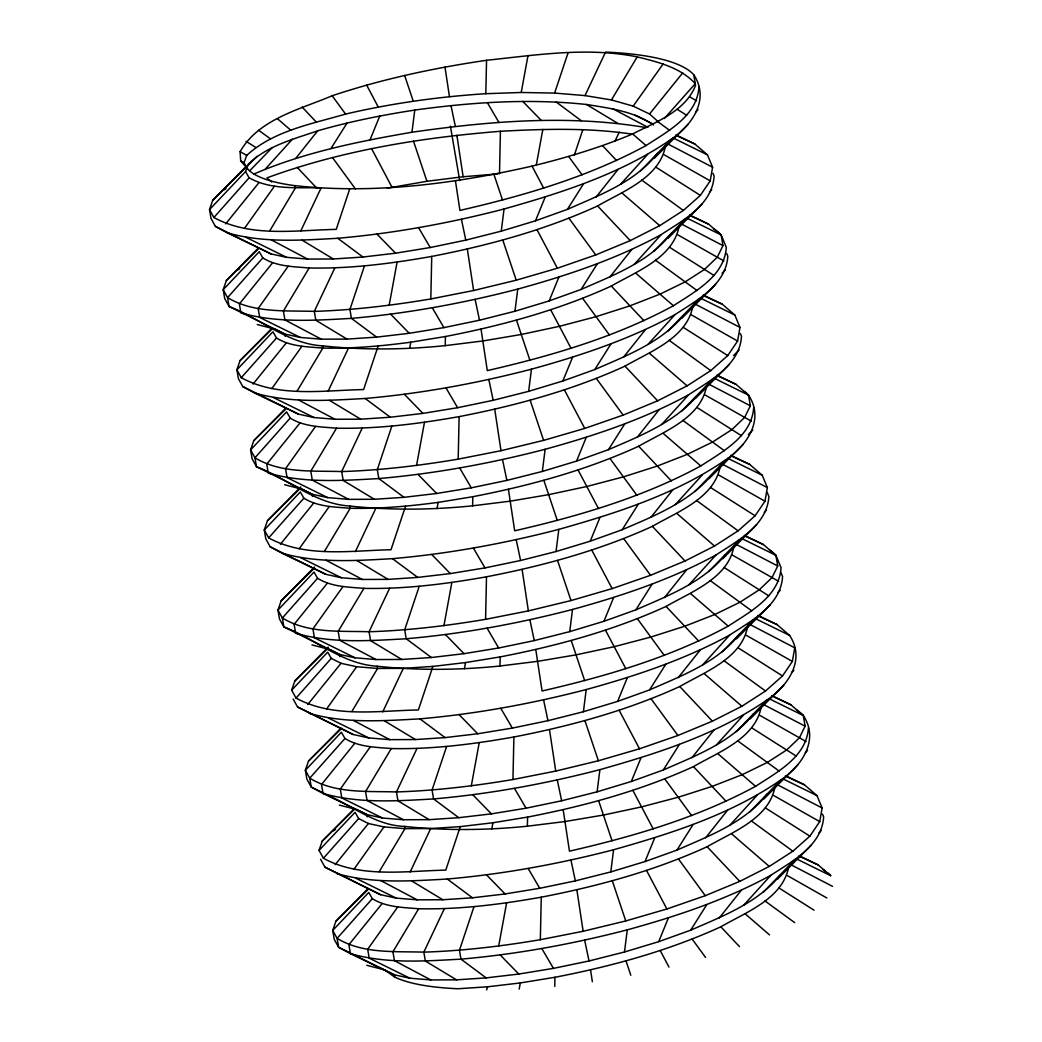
<?xml version="1.0" encoding="UTF-8"?>
<svg xmlns="http://www.w3.org/2000/svg" width="1042" height="1042" viewBox="0 0 1042 1042"><rect width="100%" height="100%" fill="white"/><g stroke="black" fill="none" stroke-linecap="round" stroke-linejoin="round"><path stroke-width="1.5" d="M258.598 247.788L226.361 280.506L223.209 289.689L227.586 297.608C253.362 313.29 285.339 310.425 314.306 311.376C353.407 310.138 392.274 305.436 430.815 298.95L431.74 256.423C488.555 245.43 544.862 230.074 597.613 205.951C622.478 191.507 659.846 177.791 665.447 145.88M431.74 256.423C391.284 263.587 350.307 268.875 309.148 267.976C293.44 266.635 276.612 266.557 262.818 257.908L259.237 251.669L223.209 289.689L224.72 298.585L229.11 306.504C260.904 318.67 287.279 343.704 322.46 345.853C363.267 350.216 404.426 349.773 445.234 345.631L445.429 336.514C502.257 325.521 558.551 310.164 611.302 286.055C636.167 271.597 673.536 257.882 679.137 225.984M285.977 407.969L253.74 440.701L250.588 449.87L254.964 457.803C280.754 473.485 312.717 470.619 341.685 471.57C380.786 470.333 419.652 465.618 458.193 459.144L459.118 416.618C515.946 405.625 572.24 390.255 624.992 366.146C649.856 351.701 687.225 337.986 692.826 306.074M459.118 416.618C418.676 423.781 377.686 429.07 336.527 428.171C320.819 426.829 303.99 426.751 290.197 418.089L286.615 411.864L250.588 449.87L252.112 458.78L256.488 466.699C288.282 478.864 314.658 503.898 349.838 506.034C390.646 510.411 431.805 509.968 472.612 505.826L472.808 496.708C529.636 485.715 585.93 470.359 638.681 446.237C663.546 431.792 700.914 418.076 706.515 386.165M485.819 93.702L521.221 92.478L554.618 93.09L585.005 95.59L605.532 52.1A251.565 62.142 -9.7 0 1 693.777 74.763L695.574 85.405C685.245 111.598 655.77 121.979 632.624 133.949C600.101 147.625 566.262 157.733 532.045 166.121C454.586 183.705 374.456 194.333 295.068 185.658A209.637 51.774 -9.7 0 1 247.605 168.908L244.023 162.682L246.72 155.401C273.59 130.706 311.623 124.05 345.566 114.073C391.636 103.327 438.617 96.737 485.819 93.702L486.536 60.293C536.396 55.018 587.441 46.812 637.196 56.893C657.945 61.999 680.231 67.365 695.288 83.66L664.327 118.554M314.476 567.03L281.132 600.895L277.967 610.065L282.343 617.997C308.132 633.666 340.096 630.801 369.063 631.752C408.164 630.527 447.031 625.812 485.585 619.326L486.497 576.799C543.325 565.806 599.619 550.45 652.37 526.34C677.235 511.882 714.604 498.167 720.204 466.269M499.509 173.806L500.421 131.279C544.719 128.895 589.485 127.567 633.471 134.353M486.497 576.799C446.054 583.963 405.064 589.251 363.905 588.352C348.21 587.011 331.369 586.946 317.589 578.284L313.994 572.058L277.967 610.065L279.49 618.961L283.867 626.893C315.674 639.046 342.037 664.08 377.217 666.229C418.024 670.605 459.183 670.149 499.991 666.007L500.186 656.903C557.014 645.91 613.308 630.54 666.059 606.431C690.924 591.986 728.293 578.271 733.894 546.36M340.734 728.345L308.51 761.077L305.345 770.259L309.735 778.179C335.511 793.861 367.474 790.995 396.455 791.946C435.543 790.709 474.41 786.007 512.964 779.52L513.888 736.994C570.703 726 626.997 710.631 679.762 686.522C704.939 671.882 743.246 657.854 747.83 624.992M328.451 795.554C353.772 806.625 375.706 825.433 404.596 826.41C445.403 830.787 486.562 830.344 527.382 826.202L527.578 817.084C584.393 806.091 640.7 790.735 693.451 766.612C718.303 752.168 755.684 738.452 761.272 706.554M368.126 888.539L335.889 921.271L332.737 930.441L337.113 938.373C362.89 954.055 394.866 951.19 423.833 952.141C462.935 950.903 501.801 946.188 540.342 939.702L541.267 897.188C598.082 886.195 654.389 870.825 707.14 846.716C732.005 832.271 769.374 818.556 774.974 786.645M554.761 986.383L554.956 977.279C611.784 966.286 668.078 950.916 720.83 926.807C745.694 912.362 783.063 898.647 788.664 866.736M253.948 174.027C304.173 152.34 358.292 141.504 411.968 132.23L414.768 110.074C471.583 102.207 529.336 98.391 586.516 104.487C609.414 108.212 634.057 111.26 653.399 124.975M244.909 167.684L212.672 200.416L209.507 209.598L211.031 218.494L215.407 226.414L227.182 232.783L271.05 253.935L286.654 257.348L307.624 259.08L333.31 258.989L362.929 257.035L395.569 253.193L430.216 247.527L465.813 240.116L501.267 231.155L504.054 208.999C562.146 192.562 621.058 173.897 671.191 139.263C692.305 125.157 710.045 99.185 693.777 74.763M262.818 257.908L227.586 297.608L229.11 306.504L284.74 334.026L300.343 337.452L321.314 339.171L346.999 339.093L376.618 337.126L409.259 333.297L443.905 327.618L479.502 320.22L514.956 311.245L517.757 289.09C567.148 275.505 616.161 259.197 661.266 234.554C682.784 220.422 712.272 205.079 714.122 176.137L712.988 173.389M272.288 327.878L240.051 360.61L236.899 369.78L238.41 378.676L242.799 386.608L254.574 392.964L298.429 414.13L314.033 417.542L335.003 419.262L360.701 419.184L390.32 417.23L422.948 413.387L457.594 407.709L493.192 400.31L528.646 391.336L531.446 369.181C580.837 355.596 629.85 339.288 674.956 314.658C696.486 300.513 725.961 285.169 727.811 256.228L726.678 253.48M290.197 418.089L254.964 457.803L256.488 466.699L312.118 494.221L327.722 497.633L348.692 499.365L374.391 499.274L404.009 497.321L436.637 493.478L471.284 487.812L506.881 480.401L542.335 471.44L545.135 449.284C594.526 435.686 643.539 419.379 688.645 394.749C710.175 380.617 739.651 365.26 741.513 336.319L740.367 333.57M300.773 486.94L267.429 520.792L264.277 529.974L265.801 538.87L270.178 546.789L281.952 553.159L325.807 574.311L341.411 577.737L362.382 579.456L388.08 579.378L417.699 577.411L450.326 573.582L484.986 567.903L520.583 560.505L556.024 551.531L558.825 529.375C616.916 512.951 675.828 494.273 725.948 459.639C747.075 445.533 764.815 419.561 748.534 395.139A251.565 62.142 -9.7 0 0 744.548 391.505M317.589 578.284L282.343 617.997L283.867 626.893L339.497 654.415L355.101 657.828L376.071 659.547L401.769 659.469L431.388 657.515L464.029 653.673L498.675 647.994L534.272 640.596L569.727 631.621L572.514 609.466C621.918 595.881 670.931 579.573 716.023 554.943C737.554 540.798 767.029 525.455 768.892 496.513L767.173 492.384M293.18 699.065L297.556 706.984L353.199 734.506L368.79 737.918L389.773 739.651L415.458 739.559L445.077 737.606L477.718 733.763L512.364 728.097L547.962 720.686L583.416 711.725L586.203 689.557C635.607 675.971 684.62 659.664 729.726 635.034C751.243 620.889 780.718 605.545 782.581 576.604L780.862 572.488M513.888 736.994C473.433 744.157 432.443 749.445 391.284 748.547C375.589 747.205 358.748 747.127 344.967 738.478L341.372 732.239L305.345 770.259L306.869 779.156L311.245 787.075L323.02 793.444L366.888 814.597L382.492 818.022L403.462 819.741L429.148 819.663L458.767 817.696L491.407 813.867L526.054 808.188L561.651 800.79L597.105 791.816L599.892 769.66C657.984 753.236 716.896 734.558 767.016 699.924C788.143 685.818 805.883 659.846 789.615 635.425L777.072 624.614L758.068 615.444M320.558 859.246L324.935 867.178L380.577 894.7L396.181 898.113L417.152 899.832L442.837 899.754L472.456 897.8L505.096 893.958L539.743 888.279L575.34 880.881L610.794 871.907L613.582 849.751C671.673 833.326 730.585 814.649 780.718 780.015C801.832 765.922 819.572 739.937 803.304 715.528L790.761 704.718L771.757 695.548M541.267 897.188C500.811 904.352 459.835 909.64 418.676 908.741C402.967 907.4 386.139 907.322 372.346 898.66L368.764 892.434L332.737 930.441L334.248 939.35L338.637 947.269L350.412 953.638L394.267 974.791L409.871 978.204L430.841 979.936L456.526 979.845L486.145 977.891L518.786 974.049L553.432 968.383L589.03 960.971L624.484 951.997L627.284 929.842C676.675 916.257 725.688 899.949 770.793 875.319C792.311 861.174 821.799 845.83 823.649 816.889L822.516 814.141M455.432 180.787L459.926 210.419C524.022 195.675 587.975 177.036 646.053 145.567C667.57 131.422 697.059 116.079 698.908 87.137M430.815 298.95L473.615 290.51L516.233 280.194L557.366 268.224L595.764 254.925L630.241 240.611L659.742 225.658L683.357 210.458L700.354 195.388L710.201 180.865L712.598 167.241L707.466 154.867L694.923 144.043L675.919 134.874M481.026 329.116L487.304 370.6C551.4 355.869 615.353 337.217 673.432 305.749C694.962 291.617 724.437 276.273 726.3 247.332L721.155 234.958L708.625 224.147L689.609 214.978M458.193 459.144L500.994 450.704L543.611 440.375L584.744 428.418L623.142 415.107L657.632 400.805L687.121 385.853L710.735 370.639L727.733 355.582L737.593 341.047L739.989 327.422L734.844 315.049L722.314 304.238L703.298 295.068M508.405 489.31L514.683 530.795C578.779 516.064 642.732 497.412 700.81 465.943C722.34 451.811 751.816 436.455 753.679 407.526M485.585 619.326L528.372 610.886L570.99 600.57L612.136 588.613L650.534 575.301L685.011 560.987L714.512 546.034L738.114 530.834L755.111 515.777L764.971 501.241L767.368 487.617L762.223 475.243L749.693 464.432L730.689 455.263M535.783 649.492L542.061 690.989C606.157 676.245 670.11 657.606 728.202 626.138C749.719 611.993 779.195 596.649 781.057 567.708L775.912 555.334L763.382 544.523L744.379 535.354M512.964 779.52L555.751 771.08L598.368 760.764L639.514 748.794L677.912 735.496L712.389 721.181L741.891 706.229L765.505 691.028L782.503 675.958L792.35 661.436L794.746 647.798L749.485 624.262M563.175 809.686L569.453 851.171C633.549 836.439 697.502 817.788 755.58 786.319C777.098 772.187 806.586 756.844 808.436 727.902M540.342 939.702L583.142 931.274L625.76 920.946L666.893 908.989L705.291 895.677L739.768 881.376L769.27 866.423L792.884 851.21L809.881 836.153L819.728 821.617L822.125 807.993L816.993 795.619L804.45 784.808L785.447 775.639M389.161 305.306L397.093 262.102M409.649 348.367L410.782 342.193L445.429 336.514M416.54 465.5L424.472 422.284M437.028 508.548L438.161 502.387L472.808 496.708M521.221 92.478L528.02 55.447M443.931 625.695L451.85 582.478M536.383 164.571L542.843 129.364M464.406 668.743L465.54 662.569L500.186 656.903M471.31 785.876L479.229 742.659M491.798 828.937L492.931 822.763L527.578 817.084M498.688 946.071L506.62 902.854M519.177 989.118L520.31 982.945L554.956 977.279M349.721 188.954L336.24 229.383C295.824 230.165 250.901 237.68 213.897 217.518L209.507 209.598L245.547 171.578L248.243 164.297C266.908 145.802 293.544 139.211 317.667 130.823C349.5 121.627 382.023 115.089 414.768 110.074M364.453 265.931L349.93 309.474L351.441 318.37L376.618 337.126M378.142 346.035L363.619 389.565C323.202 390.346 278.279 397.875 241.275 377.712L236.899 369.78L272.926 331.773L276.508 337.999C290.301 346.66 307.13 346.726 322.838 348.067C352.274 348.757 381.632 346.061 410.782 342.193M391.831 426.126L377.308 469.668L378.832 478.565L404.009 497.321M405.533 506.217L390.997 549.759C350.594 550.541 305.671 558.056 268.654 537.893L264.277 529.974L300.304 491.954L303.886 498.193C317.68 506.842 334.508 506.92 350.216 508.262C379.653 508.952 409.011 506.243 438.161 502.387M554.618 93.09L568.111 52.66M419.223 586.32L404.687 629.85L406.211 638.759L431.388 657.515M574.324 155.167L582.843 129.651M465.54 662.569L432.912 666.411L418.376 709.954C377.972 710.735 333.049 718.251 296.032 698.088L291.656 690.156L294.821 680.986L328.165 647.134M446.601 746.502L432.065 790.044L433.589 798.94L458.767 817.696M492.931 822.763L460.29 826.606L445.768 870.135C405.351 870.917 360.428 878.445 323.424 858.269L319.034 850.35L322.199 841.181L354.436 808.449M473.98 906.696L459.457 950.239L460.968 959.135L486.145 977.891M486.64 989.9L487.669 986.787L520.31 982.945M370.066 139.745L379.783 115.975M501.267 231.155L535.484 220.813L545.2 197.029M514.956 311.245L549.173 300.904L558.89 277.133M528.646 391.336L562.862 380.994L572.579 357.224M542.335 471.44L576.565 461.098L586.268 437.314M556.024 551.531L590.254 541.189L599.958 517.405M569.727 631.621L603.943 621.279L613.66 597.509M583.416 711.725L617.632 701.383L627.349 677.6M597.105 791.816L631.322 781.474L641.038 757.69M610.794 871.907L645.011 861.565L654.728 837.794M624.484 951.997L658.7 941.668L668.417 917.885M300.617 231.285L321.144 187.794C297.139 187.339 270.816 190.113 249.129 177.804L245.547 171.578M334.834 267.898L314.306 311.376L315.83 320.272L346.999 339.093M327.996 391.479L348.523 347.989M362.212 428.08L341.685 471.57L343.209 480.466L374.391 499.274M355.374 551.661L375.901 508.183M389.604 588.274L369.063 631.752L370.587 640.661L401.769 659.469M615.119 140.891L619.222 132.191M382.766 711.855L403.293 668.365L432.912 666.411M416.982 748.469L396.455 791.946L397.979 800.842L429.148 819.663M410.144 872.037L430.672 828.559L460.29 826.606M444.361 908.65L423.833 952.141L425.357 961.037L456.526 979.845M713.392 228.758A251.565 62.142 -9.7 0 1 721.155 234.958L722.966 245.599L717.3 257.218L704.509 269.435L685.154 281.874L660.003 294.131L629.954 305.853L596.05 316.677L559.424 326.315L521.274 334.482L482.824 340.968L445.234 345.631M717 375.159L736.004 384.329L748.534 395.139L750.344 405.781L744.678 417.399L731.888 429.63L712.546 442.055L687.381 454.325L657.333 466.048L623.429 476.871L586.802 486.497L548.665 494.663L510.202 501.163L472.612 505.826M769.491 549.981A251.565 62.142 -9.7 0 1 775.912 555.334L777.723 565.975L772.057 577.594L759.266 589.811L739.924 602.25L714.76 614.519L684.711 626.229L650.807 637.066L614.194 646.691L576.044 654.858L537.581 661.344L499.991 666.007M796.869 710.162A251.565 62.142 -9.7 0 1 803.304 715.528L805.101 726.17L799.435 737.788L786.645 750.006L767.303 762.444L742.151 774.701L712.09 786.423L678.186 797.247L641.572 806.886L603.422 815.052L564.959 821.539L527.382 826.202M247.605 168.908L240.689 160.937L240.116 151.663C258.69 118.983 299.849 109.54 332.151 95.747C382.349 79.023 434.227 67.925 486.536 60.293M269.709 230.933L295.446 187.886L295.068 185.658M309.148 267.976L283.398 311.037L284.922 319.933L321.314 339.171M297.087 391.128L322.838 348.067L322.46 345.853M336.527 428.171L310.776 471.218L312.3 480.128L348.692 499.365M324.479 551.322L350.216 508.262L349.838 506.034M585.005 95.59L611.446 99.954L637.196 56.893M363.905 588.352L338.168 631.413L339.679 640.309L376.071 659.547M351.857 711.504L377.595 668.456L377.217 666.229M391.284 748.547L365.547 791.607L367.071 800.503L403.462 819.741M379.236 871.698L404.973 828.637L404.596 826.41M418.676 908.741L392.925 951.789L394.449 960.698L430.841 979.936M330.913 148.602L347.09 122.982M535.484 220.813L567.421 209.351L583.598 183.731M549.173 300.904L581.11 289.442L597.287 263.821M562.862 380.994L594.8 369.545L610.977 343.912M576.565 461.098L608.489 449.636L624.666 424.016M590.254 541.189L622.178 529.727L638.355 504.107M603.943 621.279L635.88 609.831L652.058 584.197M617.632 701.383L649.57 689.921L665.747 664.301M631.322 781.474L663.259 770.012L679.436 744.392M645.011 861.565L676.948 850.116L693.125 824.482M658.7 941.668L690.638 930.206L706.815 904.586M567.421 209.351C599.489 195.141 635.542 181.933 657.58 153.265M581.11 289.442C613.178 275.231 649.231 262.024 671.269 233.369M594.8 369.545C626.581 355.622 661.683 342.336 684.151 314.71M608.489 449.636C639.996 436.025 674.096 422.622 697.02 396.051M622.178 529.727C653.686 516.116 687.798 502.726 710.709 476.142M635.88 609.831C667.648 595.907 702.751 582.621 725.219 554.995M649.57 689.921C681.637 675.711 717.691 662.491 739.729 633.836M663.259 770.012C695.327 755.802 731.38 742.594 753.418 713.926M676.948 850.116C709.016 835.905 745.069 822.685 767.107 794.03M690.638 930.206C722.419 916.283 757.521 903.01 779.989 875.371M244.466 228.419L274.476 186.153M288.178 266.257L258.155 308.523L259.679 317.419L300.343 337.452M271.845 388.614L301.867 346.348M315.557 426.438L285.534 468.705L287.058 477.601L327.722 497.633M299.236 548.808L329.246 506.542M611.446 99.954L633.184 106.128L663.194 63.862M342.935 586.633L312.926 628.899L314.437 637.795L355.101 657.828M326.615 708.99L356.625 666.724L377.595 668.456L403.293 668.365M370.314 746.827L340.304 789.081L341.828 797.99L382.492 818.022M353.993 869.184L384.003 826.918L404.973 828.637L430.672 828.559M397.692 907.009L367.683 949.275L369.207 958.171L409.871 978.204M295.681 158.462L317.667 130.823M596.089 197.055L618.075 169.416M609.778 277.146L631.765 249.507M623.468 357.25L645.454 329.611M637.157 437.34L659.143 409.701M650.846 517.431L672.832 489.792M664.549 597.535L686.535 569.896M678.238 677.626L700.224 649.987M691.927 757.716L713.913 730.077M705.616 837.82L727.603 810.168M719.306 917.911L741.292 890.272M225.671 223.874L258.872 182.741M272.574 262.831L239.36 303.977L240.884 312.874C276.755 323.163 314.658 320.415 351.441 318.37C407.617 313.473 463.208 303.248 517.757 289.09M253.05 384.068L286.263 342.935M299.953 423.026L266.739 464.159L268.263 473.068C304.147 483.358 342.037 480.609 378.832 478.565C434.996 473.667 490.587 463.443 545.135 449.284M280.428 544.263L313.642 503.117M633.184 106.128L649.544 113.995L682.757 72.849M327.331 583.22L294.118 624.353L295.641 633.249C331.525 643.552 369.415 640.791 406.211 638.759C462.374 633.862 517.965 623.624 572.514 609.466M307.807 704.444L341.021 663.311L356.625 666.724M354.71 743.402L321.509 784.548L323.02 793.444C358.904 803.734 396.794 800.985 433.589 798.94C489.753 794.043 545.344 783.818 599.892 769.66M335.198 864.639L368.399 823.506L384.003 826.918M382.101 903.596L348.888 944.729L350.412 953.638C386.282 963.928 424.185 961.167 460.968 959.135C517.145 954.238 572.735 944 627.284 929.842M213.897 217.518L249.129 177.804M241.275 377.712L276.508 337.999M268.654 537.893L303.886 498.193M296.032 698.088L331.278 658.375L327.683 652.149L291.656 690.156M344.967 738.478L309.735 778.179L311.245 787.075L325.586 794.134M323.424 858.269L358.656 818.569L355.075 812.33L319.034 850.35M372.346 898.66L337.113 938.373L338.637 947.269L394.267 974.791L394.644 977.018A209.637 51.774 -9.7 0 0 458.05 988.754L487.669 986.787M265.41 168.973L292.385 139.211M620.602 184.226L647.577 154.463M634.304 264.316L661.266 234.554M647.994 344.42L674.956 314.658M661.683 424.511L688.645 394.749M675.372 504.602L702.334 474.839M689.062 584.705L716.023 554.943M702.751 664.796L729.726 635.034M716.44 744.887L743.415 715.125M730.129 824.977L757.104 795.228M743.832 905.081L770.793 875.319M249.885 170.601L272.001 147.795M640.218 171.188L671.191 139.263M653.907 251.278L684.881 219.354M667.609 331.369L698.57 299.445M681.299 411.473L712.259 379.548M694.988 491.563L725.948 459.639M708.677 571.654L739.638 539.73M722.366 651.758L753.327 619.834M736.056 731.849L767.016 699.924M749.745 811.939L780.718 780.015M763.434 892.043L794.408 860.119M695.809 111.924L698.036 109.671M709.498 192.015L711.725 189.761M722.08 273.238L725.414 269.852M733.555 355.596L739.104 349.956M748.351 434.553L752.806 430.046M764.268 512.39L766.495 510.137M777.957 592.494L780.184 590.241M791.646 672.585L793.874 670.332M805.336 752.676L807.563 750.422M819.025 832.779L821.252 830.513M212.672 200.416L257.14 156.274M226.361 280.506L258.416 248.856M272.105 328.946L240.051 360.61M285.808 409.05L253.74 440.701M300.617 488.008L267.429 520.792M654.324 158.267L688.189 124.193M314.319 568.098L281.132 600.895M668.013 238.357L701.878 204.297M328.009 648.189L294.821 680.986M681.702 318.448L715.567 284.388M341.698 728.293L308.51 761.077M695.392 398.539L729.257 364.479M322.199 841.181L354.254 809.517M709.081 478.643L742.946 444.582M367.943 889.621L335.889 921.271M722.77 558.733L756.635 524.673M736.473 638.824L770.325 604.764M750.162 718.928L784.014 684.854M763.851 799.019L797.716 764.958M777.54 879.109L811.405 845.049M223.288 190.334L226.023 188.706M236.977 270.425L239.712 268.797M332.815 831.099L335.55 829.458M500.421 131.279C421.215 137.622 341.776 150.374 266.934 177.869L271.793 182.063M227.182 232.783C263.066 243.073 300.956 240.324 337.751 238.279C393.915 233.382 449.519 223.157 504.054 208.999M254.574 392.964C290.457 403.267 328.347 400.506 365.143 398.474C421.307 393.576 476.897 383.339 531.446 369.181M281.952 553.159C317.836 563.448 355.726 560.7 392.521 558.655C448.685 553.758 504.276 543.533 558.825 529.375M309.331 713.353C345.215 723.643 383.104 720.882 419.9 718.85C476.064 713.952 531.654 703.728 586.203 689.557M336.709 873.535C372.593 883.837 410.483 881.076 447.278 879.031C503.442 874.147 559.046 863.909 613.582 849.751M387.285 188.172L426.933 181.282L463.143 176.749L497.92 173.923M411.968 132.23C489.323 121.172 568.685 114.425 646.196 127.606M257.244 324.544L274.984 329.103L284.74 334.026L285.117 336.253M284.622 484.725L302.375 489.284L312.118 494.221L312.496 496.448M312.001 644.92L329.754 649.479L339.497 654.415L339.887 656.642M339.379 805.114L357.132 809.673L366.888 814.597L367.266 816.824M366.771 965.296L384.511 969.855L394.644 977.018M678.16 136.346L694.923 144.043M690.455 215.798L708.625 224.147M704.145 295.889L722.314 304.238M717.834 375.98L736.004 384.329M731.523 456.083L749.693 464.432M745.225 536.174L763.382 544.523M758.915 616.265L777.072 624.614M773.998 697.007L790.761 704.718M786.293 776.459L804.45 784.808M799.982 856.55L818.139 864.899L830.682 875.71L796.27 858.777M799.136 855.729L818.139 864.899M634.708 115.024L652.136 123.607M673.054 137.922L707.466 154.867M686.743 218.012L721.155 234.958M700.432 298.103L734.844 315.049M714.122 378.207L748.534 395.139M727.811 458.298L762.223 475.243M245.99 237.329L286.654 257.348M215.407 226.414L271.05 253.935M741.5 538.388L775.912 555.334M755.189 618.492L789.615 635.425M273.369 397.51L314.033 417.542M242.799 386.608L260.005 395.074M262.871 396.494L298.429 414.13M768.892 698.583L803.304 715.528M782.581 778.674L816.993 795.619M300.747 557.704L341.411 577.737M270.178 546.789L325.807 574.311M328.139 717.886L368.79 737.918M297.556 706.984L353.199 734.506M355.517 878.08L396.181 898.113M324.935 867.178L380.577 894.7M331.278 658.375L341.021 663.311M358.656 818.569L368.399 823.506M667.336 143.692L712.598 167.241M681.012 223.783L722.966 245.599M694.727 303.873L739.989 327.422M708.391 383.964L750.344 405.781M240.689 160.937L244.023 162.682M722.106 464.068L767.368 487.617M735.782 544.158L777.723 565.975M763.161 704.34L805.101 726.17M776.863 784.444L822.125 807.993M790.539 864.534L832.493 886.351M612.97 108.85L647.968 127.345M271.233 239.842L307.624 259.08M298.611 400.024L335.003 419.262M325.99 560.218L362.382 579.456M353.381 720.413L389.773 739.651M380.76 880.594L417.152 899.832M689.908 97.023L696.512 100.761M663.988 154.685L710.201 180.865M677.678 234.776L723.89 260.956M691.367 314.866L737.593 341.047M705.069 394.97L751.282 421.15M240.116 151.663L246.72 155.401M718.759 475.061L764.971 501.241M732.448 555.152L778.661 581.332M746.137 635.255L792.35 661.436M759.826 715.346L806.039 741.526M773.516 795.437L819.728 821.617M787.205 875.527L826.827 897.97M586.516 104.487L617.698 123.295M302.141 240.181L333.31 258.989M329.519 400.375L360.701 419.184M356.898 560.557L388.08 579.378M384.277 720.751L415.458 739.559M411.668 880.946L442.837 899.754M677.131 109.254L686.665 115.297M655.848 167.163L700.354 195.388M669.537 247.254L714.044 275.492M683.226 327.344L727.733 355.582M696.916 407.448L741.422 435.673M246.081 141.321L255.629 147.365M710.605 487.539L755.111 515.777M724.294 567.63L768.814 595.868M737.983 647.733L782.503 675.958M751.686 727.824L796.192 756.062M765.375 807.915L809.881 836.153M779.064 888.018L814.036 910.2M657.776 121.68L669.667 130.354M641.742 180.084L683.357 210.458M655.431 260.174L697.046 290.549M669.12 340.278L710.735 370.639M682.81 420.369L724.424 450.743M258.598 130.224L270.49 138.899M696.512 500.46L738.114 530.834M710.201 580.563L751.816 610.925M723.89 660.654L765.505 691.028M737.58 740.745L779.195 771.119M751.269 820.849L792.884 851.21M764.958 900.939L794.681 922.626M556.141 101.986L581.319 120.755M337.751 238.279L362.929 257.035M365.143 398.474L390.32 417.23M392.521 558.655L417.699 577.411M419.9 718.85L445.077 737.606M447.278 879.031L472.456 897.8M632.624 133.949L646.053 145.567M622.126 193.122L659.742 225.658M635.815 273.212L673.432 305.749M649.505 353.316L687.121 385.853M663.207 433.407L700.81 465.943M277.433 118.684L290.861 130.302M676.896 513.498L714.512 546.034M690.586 593.601L728.202 626.138M704.275 673.692L741.891 706.229M717.964 753.783L755.58 786.319M731.653 833.887L769.27 866.423M745.343 913.977L769.53 934.895M649.544 113.995L658.896 122.331M522.745 101.387L541.319 120.468M376.996 234.111L395.569 253.193M390.685 314.215L409.259 333.297M404.374 394.306L422.948 413.387M418.063 474.397L436.637 493.478M431.753 554.5L450.326 573.582M445.455 634.591L464.029 653.673M459.144 714.682L477.718 733.763M472.834 794.786L491.407 813.867M486.523 874.876L505.096 893.958M500.212 954.967L518.786 974.049M602.563 145.659L616.551 160.52M597.613 205.951L630.241 240.611M611.302 286.055L643.93 320.702M624.992 366.146L657.632 400.805M638.681 446.237L671.322 480.896M302.154 107.079L316.143 121.927M652.37 526.34L685.011 560.987M297.191 167.358L316.781 188.159M666.059 606.431L698.7 641.091M679.762 686.522L712.389 721.181M693.451 766.612L726.079 801.272M707.14 846.716L739.768 881.376M720.83 926.807L739.481 946.618M568.658 156.495L582.074 174.822M568.945 218.247L595.764 254.925M582.634 298.351L609.453 335.016M596.324 378.441L623.142 415.107M610.013 458.532L636.844 495.21M332.151 95.747L345.566 114.073M623.702 538.636L650.534 575.301M332.437 157.498L355.426 188.941M637.391 618.727L664.223 655.392M651.081 698.817L677.912 735.496M664.783 778.921L691.601 815.586M678.472 859.012L705.291 895.677M692.162 939.102L705.577 957.442M487.33 102.611L498.91 122.37M418.65 227.755L430.216 247.527M432.339 307.846L443.905 327.618M446.028 387.937L457.594 407.709M459.717 468.04L471.284 487.812M473.407 548.131L484.986 567.903M487.109 628.222L498.675 647.994M500.798 708.326L512.364 728.097M514.487 788.416L526.054 808.188M528.177 868.507L539.743 888.279M541.866 948.611L553.432 968.383M532.045 166.121L543.677 188.133M537.008 229.709L557.366 268.224M550.697 309.8L571.055 348.328M564.386 389.903L584.744 428.418M578.076 469.994L598.447 508.509M366.628 85.053L378.259 107.066M591.765 550.085L612.136 588.613M371.59 148.641L391.948 187.169M605.467 630.189L625.825 668.703M619.156 710.279L639.514 748.794M632.846 790.37L653.204 828.898M646.535 870.474L666.893 908.989M660.224 950.564L668.951 967.067M493.895 174.288L502.544 200.09M502.791 240.051L516.233 280.194M516.48 320.141L529.922 360.285M530.17 400.232L543.611 440.375M543.859 480.336L557.301 520.479M404.609 75.376L413.244 101.178M557.548 560.427L570.99 600.57M413.492 141.139L426.933 181.282M571.237 640.517L584.679 680.66M584.927 720.621L598.368 760.764M598.629 800.712L612.071 840.855M612.318 880.803L625.76 920.946M626.008 960.906L630.801 975.234M450.978 105.555L455.354 126.369M461.437 219.315L465.813 240.116M475.126 299.406L479.502 320.22M488.828 379.509L493.192 400.31M502.518 459.6L506.881 480.401M516.207 539.691L520.583 560.505M529.896 619.795L534.272 640.596M543.585 699.885L547.962 720.686M557.275 779.976L561.651 800.79M570.964 860.08L575.34 880.881M584.653 940.171L589.03 960.971M450.404 126.121L459.717 180.579M590.553 969.881L592.351 981.733M576.864 889.777L583.142 931.274M549.486 729.595L555.751 771.08M456.878 135.265L463.143 176.749M522.094 569.401L528.372 610.886M444.973 67.027L449.454 96.659M494.716 409.206L500.994 450.704M467.337 249.025L473.615 290.51M822.919 869.523A251.565 62.142 -9.7 0 1 825.511 871.203M827.804 872.962A251.565 62.142 -9.7 0 1 830.682 875.71"/></g></svg>
